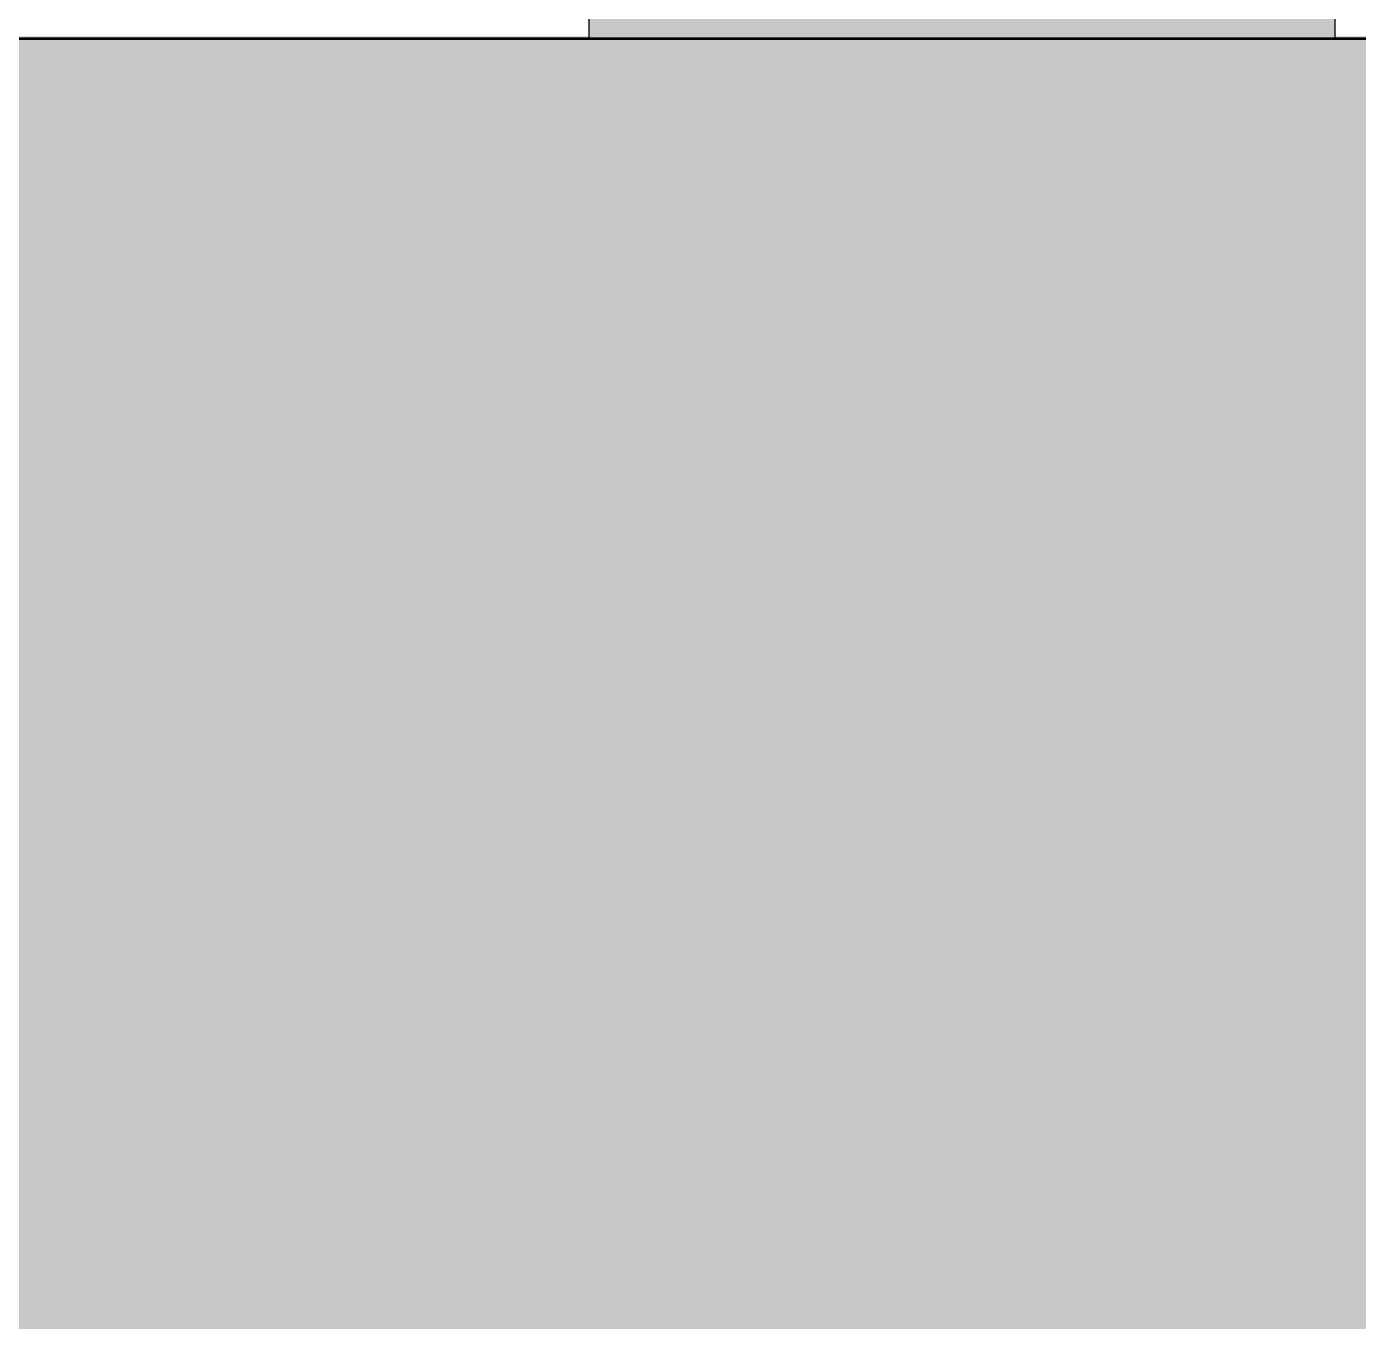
# Model space of a CAD drawing. Header units: millimetres. Extents: x -2152 to 15462, y -2698 to 3631.
# Drawn here: x 2111 to 3181, y 529 to 1570 of the extents above; entities that cross this region are included whole.
import ezdxf

# ---------------------------------------------------------------- set-up
doc = ezdxf.new("R2010")
doc.units = ezdxf.units.MM
for name, color, linetype in [('MANHOLES', 7, 'Continuous'), ('MODULE_ART', 7, 'Continuous'), ('TANK', 7, 'Continuous')]:
    doc.layers.add(name, color=color, linetype=linetype)

# ---------------------------------------------------------------- blocks, each defined once
blk = doc.blocks.new('atlancube_face')
at = {"true_color": 0x000000}
blk.add_solid([(-1.8, -1.8), (1151.8, -1.8), (-1.8, 781.8), (1151.8, 781.8)], dxfattribs=at)

msp = doc.modelspace()

# ---------------------------------------------------------------- linework, layer by layer
at = {"layer": 'MANHOLES', "lineweight": 30}
msp.add_lwpolyline([(2562.7, 1560), (3162.7, 1560), (3162.7, 3000), (2562.7, 3000)], close=True, dxfattribs=at)
at = {"layer": 'MANHOLES', "true_color": 0xb8b8b8}
msp.add_solid([(2562.7, 1560), (3162.7, 1560), (2562.7, 3000), (3162.7, 3000)], dxfattribs=at)
at = {"layer": 'TANK', "lineweight": 53}
msp.add_lwpolyline([(0, 0), (14950, 0), (14950, 1560), (0, 1560)], close=True, dxfattribs=at)

# ---------------------------------------------------------------- block references
at = {"layer": 'MODULE_ART'}
for p in [(1150, 780), (2300, 780), (1150, 0), (2300, 0)]:
    msp.add_blockref('atlancube_face', p, dxfattribs=at)

doc.saveas('drawing.dxf')
